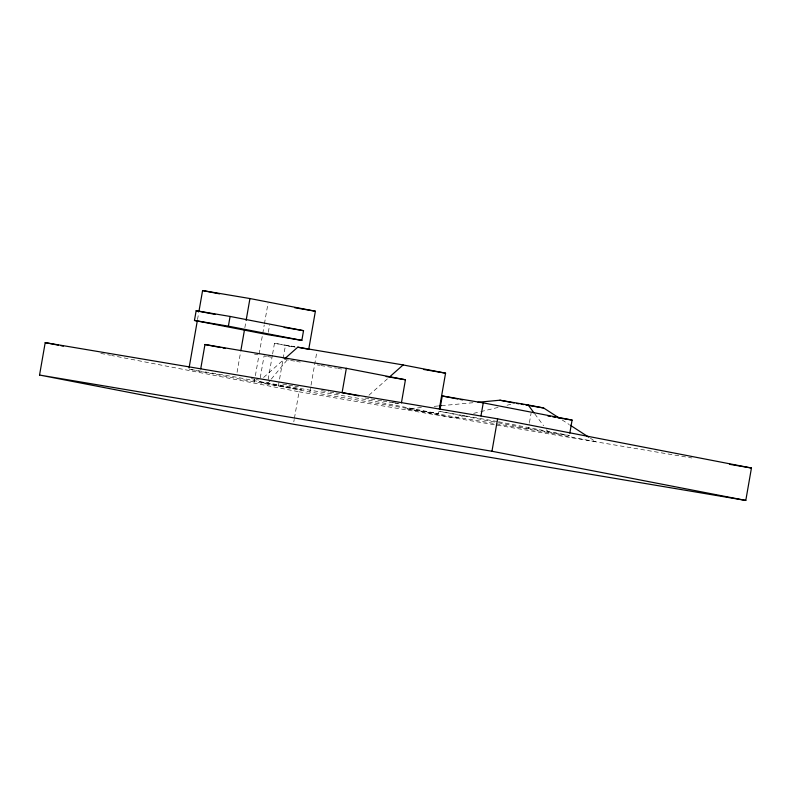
<?xml version="1.0" encoding="UTF-8"?>
<svg xmlns="http://www.w3.org/2000/svg" width="791" height="791" viewBox="0 0 791 791"><rect width="100%" height="100%" fill="white"/><g stroke="black" fill="none" stroke-linecap="round" stroke-linejoin="round"><path stroke-width="0.59" stroke-dasharray="3.96 2.97" d="M197.513 319.594L198.778 312.336M237.063 372.343L240.642 351.837M244.854 327.701L245.912 321.621M254.306 381.865L188.861 369.179L236.222 377.159L301.668 389.844L254.306 381.865L258.944 355.258M259.161 354.042L262.533 334.692M262.75 333.486L264.224 325.012M264.431 323.806L268.02 303.24M260.239 377.841L264.065 355.96L266.478 356.365M268.337 332.25L269.612 324.963M272.391 355.189L267.407 383.793L309.845 392.01L438.491 413.683L439.114 410.114M272.608 353.992L274.477 343.264L295.439 346.794M278.373 385.919L285.452 345.39L294.766 346.962M293.797 421.821L294.222 419.418M294.43 418.221L299.038 391.802L111.689 355.505M309.845 392.01L316.914 351.491M498.567 421.771L569.401 435.495L528.398 428.584L529.228 423.847M529.436 422.661L531.087 413.189M270.512 380.036L267.407 383.793L258.964 381.569L364.325 399.317L438.491 413.683M271.293 379.097L286.866 360.33M263.581 377.475L283.9 359.47M368.952 395.223L387.422 378.849M465.286 415.394L454.558 418.004L407.355 408.858L421.969 407.494M473.631 413.367L479.593 411.913M480.78 411.627L498.666 407.276M507.011 405.239L511.777 404.082M434.14 406.356L437.799 406.01M441.447 405.674L473.097 402.718M267.684 356.573L271.313 357.176M284.602 359.421L289.437 360.231M290.643 360.439L295.478 361.25M296.684 361.457L300.313 362.06M317.231 364.918L319.643 365.323M320.859 365.521L336.561 368.171M337.777 368.379L342.602 369.189M282.783 384.139L287.608 384.96M288.824 385.158L293.649 385.968M294.865 386.176L298.484 386.789M321.443 390.655L328.7 391.871M329.906 392.079L334.741 392.89M335.948 393.097L339.566 393.71M364.948 397.982L369.783 398.793M370.989 399L381.865 400.829M383.071 401.037L387.906 401.848M389.113 402.055L393.948 402.866M395.154 403.074L399.989 403.885L397.576 403.39M407.355 408.858L548.736 432.677L595.93 441.813L589.779 437.838M299.038 391.802L691.858 457.979M274.477 343.264L295.132 347.269M254.415 354.091L258.034 354.793M497.371 421.534L439.559 411.369L497.183 422.532M498.389 422.77L528.398 428.584M392.751 402.451L396.37 403.153M251.38 378.642L254.999 379.334M256.205 379.571L258.617 380.036M100.813 353.399L110.483 355.268M562.085 419.922L569.263 424.569M534.775 413.881L543.595 425.746M546.532 429.711L548.736 432.677"/><path stroke-width="1.19" d="M39.55 375.043L45.206 342.632L497.618 418.835L751.45 468.015L745.794 500.436L293.382 424.223L39.55 375.043L491.962 451.256L745.794 500.436M194.457 320.454L196.158 310.725L230.082 316.44L303.536 330.678L301.846 340.397L267.912 334.682L194.457 320.454L228.391 326.169L301.846 340.397M189.069 367.973L197.305 320.8M198.996 311.13L202.585 290.564L249.946 298.543L315.382 311.219L308.737 349.315L297.762 347.19L284.829 358.649M200.726 368.824L204.968 344.51L346.349 368.329L405.437 379.769L401.413 402.876M228.391 326.169L230.082 316.44M240.85 350.631L244.429 330.134M246.13 320.404L249.946 298.543M346.349 368.329L342.098 392.643L358.985 395.915M439.331 408.917L445.57 373.164L403.133 364.938L297.762 347.19M439.974 409.006L442.248 395.975L483.252 402.876L572.091 420.09L569.817 433.122M480.977 415.908L483.252 402.876M491.962 451.256L497.618 418.835M389.271 377.218L403.133 364.938M439.015 405.902L441.447 405.674M477.972 402.263L499.882 400.216L528.161 404.982L543.625 407.978L559.01 417.925M294.736 307.748L315.382 311.219M284.147 327.405L303.536 330.678M423.719 369.476L445.57 373.164M386.107 376.516L388.519 376.921M390.942 377.327L405.437 379.769M516.533 403.41L518.886 403.805M521.239 404.201L523.602 404.606M525.956 405.002L543.625 407.978M547.975 416.026L550.388 416.432M552.79 416.837L555.203 417.243M557.615 417.658L572.091 420.09M729.559 464.327L751.45 468.015M202.585 290.564L219.552 293.856M196.158 310.725L215.192 314.413M499.882 400.216L514.16 402.985M204.968 344.51L220.649 347.546M223.062 348.01L225.475 348.485M442.248 395.975L457.851 399M460.253 399.465L462.656 399.93M45.206 342.632L58.504 345.202M60.917 345.667L63.339 346.142M570.291 425.232L588.751 437.176M528.161 404.982L534.034 412.892"/></g></svg>
